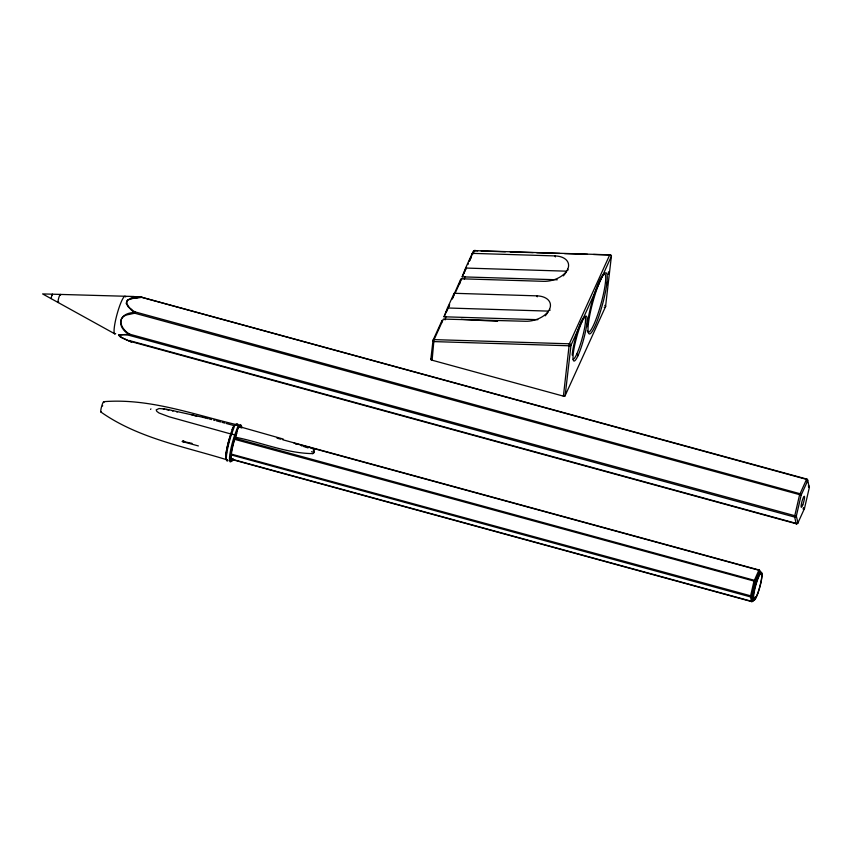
<?xml version="1.0" encoding="UTF-8"?>
<svg xmlns="http://www.w3.org/2000/svg" width="852" height="852" viewBox="0 0 852 852"><rect width="100%" height="100%" fill="white"/><g stroke="black" fill="none" stroke-linecap="round" stroke-linejoin="round"><path stroke-width="1.28" d="M808.42 485.981L808.42 485.81A1.406 1.342 -13.8 0 1 809.336 487.44L804.48 508.484L797.973 522.819A1.406 1.342 -13.8 0 1 796.205 523.746L129.461 341.162M563.417 396.116L563.704 396.223A1.406 1.001 24.4 0 0 565.164 395.573L605.559 306.613L611.385 256.292A1.406 0.969 6.6 0 0 610.447 255.014L609.776 254.769L569.274 343.984L563.417 396.116A1.406 0.969 6.6 0 0 565.164 395.573L570.989 345.241L611.385 256.292A1.406 1.001 24.4 0 0 609.744 254.844L474.457 250.658A1.406 1.001 24.4 0 0 473.414 251.372L472.178 254.098A1.406 1.001 24.4 0 1 473.222 253.385L474.681 250.371L477.589 250.903M563.704 396.223L431.804 360.13A1.406 0.969 6.6 0 1 430.878 358.852L433.018 340.331L442.082 320.373A8.957 1.406 -74.7 0 0 441.4 323.44M453.999 294.387L460.634 279.509A1.406 1.001 24.4 0 1 461.677 278.806L543.544 281.33A19.734 12.024 -15.4 0 0 567.72 269.2L567.986 270.137M460.634 279.509L460.474 280.894A11.662 1.832 -74.7 0 0 459.505 284.163M472.051 255.142L472.264 253.353L555.089 255.919A19.734 12.024 -15.4 0 1 567.72 269.2M473.126 253.843L473.414 251.372A1.406 0.969 6.6 0 1 475.171 250.829M607.018 284.696L607.316 282.118M608.211 274.376L608.509 271.788M52.334 295.239L52.377 294.27M235.365 437.268L237.335 429.674L239.167 426.373A8.062 1.267 -74.7 0 1 239.529 426.777L239.518 427.299M226.941 459.643A18.19 2.854 -74.7 0 1 226.334 451.816A18.19 2.854 -74.7 0 1 230.924 433.998L231.169 432.933M235.78 435.095L235.972 434.392M228.038 460.591A19.308 3.025 -74.7 0 1 226.707 453.828A19.308 3.025 -74.7 0 1 231.627 434.094L234.992 424.733L238.943 425.712A19.308 3.025 -74.7 0 1 241.222 427.385M233.033 458.6A19.308 3.025 -74.7 0 1 229.55 457.29A19.308 3.025 -74.7 0 1 234.758 434.925L238.209 425.489M752.604 594.078L752.795 596.432M753.157 591.661L753.53 590.053M753.903 588.434L754.467 586.016M754.84 584.397L755.021 583.599M755.213 582.789L756.15 580.329M231.126 432.954L232.095 429.568M236.132 433.785L236.292 433.178M236.334 432.859L236.867 431.091M803.34 508.186L803.074 509.006A1.406 1.001 24.4 0 0 804.48 508.484L803.553 507.867M236.899 430.984L237.282 429.834M232.159 429.483L234.3 425.255M235.738 435.276L235.642 435.542A18.414 2.886 -74.7 0 0 230.775 455.82A18.414 2.886 -74.7 0 0 233.15 459.633M232.426 428.577L234.385 425.031M237.357 429.738L239.22 426.586L283.194 439.036M537.836 319.681L444.041 316.784L447.46 307.987L548.486 311.118A20.256 14.91 -23 0 1 545.184 315.826M557.261 279.786L462.178 276.847L465.597 268.05L566.623 271.181A20.256 14.91 -23 0 1 563.321 275.878M447.47 307.966L454.127 293.29L536.952 295.857A19.734 12.024 -15.4 0 1 549.583 309.138L549.955 310.479M465.597 268.029L472.264 253.353M444.041 316.784L449.536 304.686M452.284 298.626L453.935 294.994M462.178 276.847L466.566 267.166M469.314 261.117L471.518 256.271M449.59 304.867L446.373 311.949A8.957 1.406 -74.7 0 1 446.416 312.205M452.274 298.967L453.882 295.42M464.809 271.351L463.776 273.62A11.662 1.832 -74.7 0 1 463.967 273.396M465.32 270.222L466.353 267.954M467.897 264.557L468.408 263.417M469.441 261.149L469.953 260.02M470.474 258.891L470.986 257.751M461.677 278.806L455.085 293.322A1.406 1.001 24.4 0 0 454.041 294.036M756.395 579.786L756.64 579.232M758.397 575.388L758.642 574.834M759.143 573.737L759.388 573.183M752.848 599.126L751.677 601.618L230.349 459.068M754.148 598.328L752.998 600.841A1.129 1.076 -13.8 0 1 751.592 601.587L750.442 596.581L753.935 581.32L758.994 569.977M131.559 296.634L141.581 297.231A1.406 0.777 -82.8 0 1 142.007 297.316L806.759 479.08A1.406 1.342 -13.8 0 1 807.685 480.741L801.178 495.076L796.322 516.12L797.973 522.819A1.406 1.001 24.4 0 1 796.503 523.469L796.322 523.788M141.837 297.359L137.342 297.891A35.582 24.538 6.6 0 0 132.252 298.583C121.303 299.382 129.376 309.457 135.202 311.938L799.953 493.702A1.406 1.001 24.4 0 1 801.178 495.076L134.786 313.227A65.008 62.217 46.9 0 0 129.855 314.313C115.819 315.868 120.292 329.181 129.93 334.272L796.322 516.12A1.406 1.342 -13.8 0 1 794.554 517.047L128.237 335.092A48.894 13.078 17.8 0 0 123.561 334.644L118.875 335.049L121.272 337.36M52.164 294.291L51.056 298.583M806.674 479.026L799.559 494.905L794.565 516.653L796.215 523.767M130.835 296.922L136.075 296.709A49.544 13.249 17.8 0 1 140.165 297.103L142.007 297.316M312.599 453.605C286.208 453.339 260.574 442.007 234.758 437.108M237.953 424.765A19.308 3.025 -74.7 0 0 235.823 424.85L235.471 424.85A18.19 2.854 -74.7 0 1 236.334 424.679M137.545 297.518L141.581 297.231M103.816 401.675C149.025 398.076 192.882 414.253 236.228 424.605M230.999 433.892L234.758 434.925M549.583 309.138A19.734 12.024 -15.4 0 1 525.407 321.268L443.391 319.085L433.966 339.905L432.102 360.236A1.406 1.001 24.4 0 1 430.878 358.852M231.627 434.094L231.073 433.902M134.169 296.507L42.6 293.919L114.871 333.888M481.21 251.02L505.364 251.766M510.199 251.915L533.15 252.629M536.771 252.735L559.721 253.449M564.546 253.598L587.497 254.311M593.535 254.492L610.447 255.014M461.156 319.287L497.536 321.364M182.072 441.453L184.053 441.698A1.129 0.575 -81.6 0 0 184.256 442.082L198.378 445.937M182.818 441.868L184.256 442.082L183.819 440.857M192.03 415.073L192.818 415.19M231.19 434.062L230.807 434.211A18.414 2.886 -74.7 0 0 226.195 452.444A18.414 2.886 -74.7 0 0 227.058 459.771M163.318 409.056L164.692 409.333M166.747 409.748L168.845 410.185M172.349 410.92L173.052 411.069M176.598 411.835L177.301 411.995M201.924 417.086L166.002 409.088L159.058 408.545L156.193 409.865L156.864 411.409L159.111 413.039L169.122 416.788L230.988 434.019M202.499 417.224L205.364 417.959M205.928 418.098L208.218 418.694M209.358 418.992L211.637 419.578M213.618 420.1L215.023 420.473M216.429 420.845L220.647 421.964M222.042 422.336L224.853 423.093M226.259 423.476L233.256 425.382M796.503 523.469L130.675 340.938M192.861 415.148L196.695 416.191M277.028 438.162L280.851 439.206M282.768 439.77L759.079 570.009A1.129 1.076 -13.8 0 1 759.814 571.341L760.25 573.098M294.078 443.157L758.834 570.233A1.129 0.799 24.4 0 1 759.814 571.341L755.255 581.394L751.847 596.144L752.998 600.841A1.129 0.799 24.4 0 1 751.837 601.363L231.872 459.196M311.523 451.709L314.068 452.412A2.822 1.842 -6 0 0 313.994 451.145M234.311 438.12L754.276 580.287A1.129 0.799 24.4 0 1 755.255 581.394L233.98 439.153M192.062 443.37L184.064 441.677L182.818 440.708M230.572 453.903L751.847 596.144A1.129 1.076 -13.8 0 1 750.442 596.89L230.477 454.712M226.547 459.675C183.989 446.533 138.013 438.162 100.951 412.059M295.772 444.062L296.475 444.275M808.41 486.833L809.336 487.44L807.685 480.741A1.406 1.001 24.4 0 0 806.461 479.356L141.624 297.327M301.406 445.777L302.109 446.001M303.525 446.448L304.941 446.895M305.644 447.119L308.041 447.918M131.453 341.982L131.73 341.758A1.406 0.628 -54.9 0 1 131.261 341.897L121.144 337.381M131.261 341.897L129.28 340.449M137.587 297.646A35.688 24.367 7.4 0 0 132.103 298.392L127.246 300.287L126.16 303.387L128.205 306.827L134.786 313.227L135.202 311.938A1.406 0.628 -55 0 0 134.669 312.45C118.13 312.972 115.957 326.71 129.504 334.783A1.416 0.777 -82.8 0 0 129.813 335.283L129.93 334.272L118.545 334.932L119.781 336.561L124.999 339.213A49.544 13.249 17.8 0 0 129.461 341.162M131.08 309.617L131.197 309.713A1.406 0.692 -51.2 0 1 131.687 309.319M313.366 450.495L313.973 451.155M806.748 479.058L807.589 482.434M555.089 255.919L555.355 256.889M536.952 295.857L537.218 296.826M760.399 573.684L760.463 573.982A13.515 2.119 -74.7 0 0 760.421 573.833M759.079 570.009L759.941 573.534M115.68 333.547A19.489 3.057 -74.7 0 1 117.012 314.367A19.489 3.057 -74.7 0 1 125.659 296.933M58.66 302.034A4.207 0.66 -74.7 0 1 58.085 300.916A4.207 0.66 -74.7 0 1 59.555 295.612A4.207 0.66 -74.7 0 1 60.556 295.229M445.905 316.571A8.957 1.406 -74.7 0 1 445.127 319.883M464.755 276.517A11.726 1.842 -74.7 0 1 464.404 279.137M598.658 284.323A30.906 4.846 -74.7 0 1 601.853 277.273M601.821 277.464A31.662 4.963 -74.7 0 1 603.93 298.86A31.662 4.963 -74.7 0 1 588.455 332.94A31.662 4.963 -74.7 0 1 598.647 284.462M604.75 305.378A1.406 0.969 6.6 0 1 605.559 306.613A1.406 1.001 24.4 0 1 604.196 307.284M576.729 354.155A22.077 3.301 -74.3 0 1 573.045 359.278M572.193 355.092A22.077 3.301 -74.3 0 1 580.904 322.375A22.077 3.291 -74.2 0 1 585.196 324.186A22.077 3.291 -74.2 0 1 576.772 354.017M578.103 355.454A23.473 3.674 -74.7 0 0 586.826 323.664A23.473 3.674 -74.7 0 0 582.012 321.694A1.406 1.001 24.4 0 1 580.915 322.269M576.708 354.262A1.406 1.001 24.5 0 1 578.039 355.667M578.061 355.54A23.473 3.674 -74.7 0 1 573.289 353.431A23.473 3.674 -74.7 0 1 582.012 321.683M587.241 326.678A30.267 4.59 -74.4 0 1 601.033 277.688A30.267 4.59 -74.4 0 1 601.927 300.405A30.267 4.59 -74.4 0 1 587.401 330.597M752.944 597.028A11.832 1.853 -74.7 0 1 752.88 596.762M753.413 590.755A11.832 1.853 -74.7 0 1 754.51 586.006M755.703 582.022A11.832 1.853 -74.7 0 1 756.203 580.542M757.481 577.4A11.832 1.853 -74.7 0 1 757.716 576.9M753.701 598.605A13.515 2.119 -74.7 0 1 753.743 587.923A13.515 2.119 -74.7 0 1 759.899 573.045M754.808 597.433A14.654 2.3 -74.7 0 1 752.092 595.867A14.654 2.3 -74.7 0 1 756.949 577.145A14.654 2.3 -74.7 0 1 760.868 574.12M755.532 596.719A14.654 2.3 -74.7 0 1 752.348 596.869A14.654 2.3 -74.7 0 1 756.864 578.327A14.654 2.3 -74.7 0 1 761.177 573.534M240.679 427.459A16.625 2.609 -74.7 0 1 240.978 427.81M232.745 458.994A16.625 2.609 -74.7 0 1 231.659 451.954A16.625 2.609 -74.7 0 1 236.941 433.018M314.143 452.423A2.907 2.034 -1 0 1 312.663 453.69M308.594 447.055A14.58 9.191 3 0 1 314.505 449.941M226.408 453.871A16.625 2.609 -74.7 0 1 226.611 452.061M227.228 448.376A16.625 2.609 -74.7 0 1 230.168 437.065M101.388 411.74A5.389 0.841 -74.7 0 1 101.654 406.319A5.389 0.841 -74.7 0 1 104.019 402.463M102.559 406.031A3.919 0.618 -74.7 0 1 102.677 405.669M150.559 409.397A3.93 2.78 20.7 0 1 150.942 408.896M238.528 425.265A8.935 1.406 -74.8 0 1 238.943 425.723M239.625 426.756A18.414 2.886 -74.7 0 1 241.798 427.96M235.333 424.786A18.414 2.886 -74.7 0 1 236.622 424.743M569.349 343.803L434.062 339.618A1.406 1.001 24.4 0 0 433.018 340.331A1.406 0.969 6.6 0 0 433.956 341.599L569.232 345.784A1.406 0.969 6.6 0 0 570.989 345.241A1.406 1.001 24.4 0 0 569.349 343.803M802.776 504.874A5.708 0.895 -74.7 0 0 804.363 496.279A5.708 0.895 -74.7 0 0 801.349 504.182A5.708 0.895 -74.7 0 0 802.776 504.874M757.684 593.812A13.92 2.183 -74.7 0 0 761.454 573.045A13.92 2.183 -74.7 0 0 754.126 592.523A13.92 2.183 -74.7 0 0 757.684 593.812M757.417 594.121A14.654 2.3 -74.7 0 0 761.379 572.267A14.654 2.3 -74.7 0 0 753.658 592.768A14.654 2.3 -74.7 0 0 757.417 594.121"/></g></svg>
